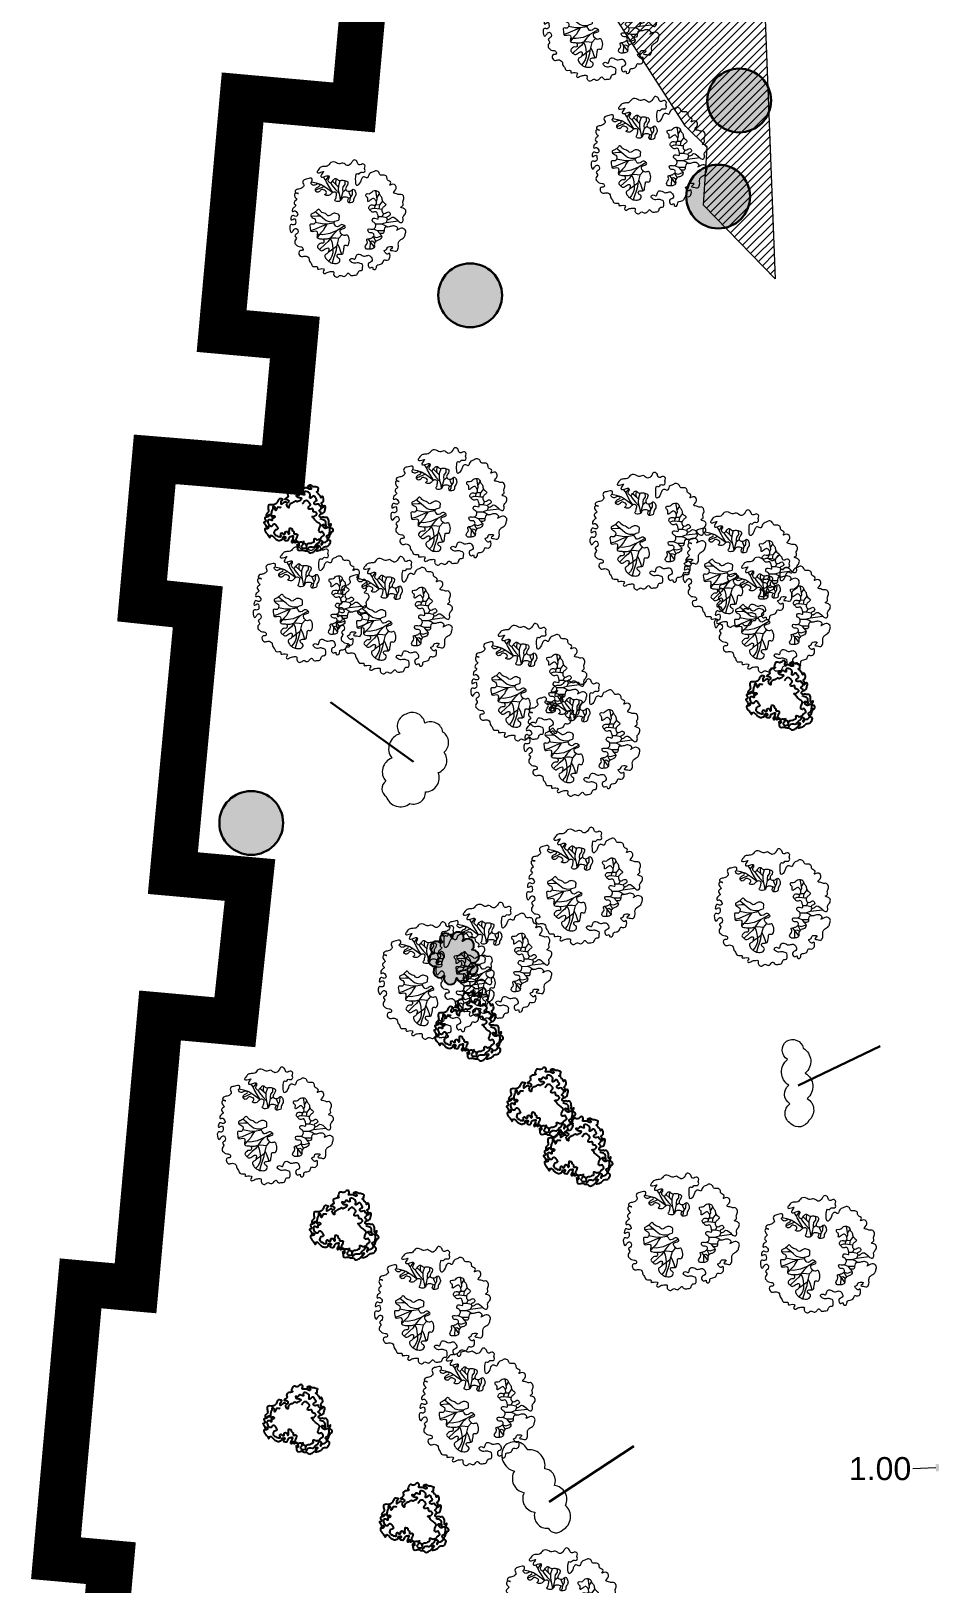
# Model space of a CAD drawing. Header units: metres. Extents: x 180 to 3220, y 13789 to 15035.
# Drawn here: x 722.79 to 742.34, y 14866.67 to 14900.43 of the extents above; entities that cross this region are included whole.
import ezdxf

# ---------------------------------------------------------------- set-up
doc = ezdxf.new("R2010")
doc.units = ezdxf.units.M
doc.header["$MEASUREMENT"] = 0
doc.linetypes.add('482 Границы районов', pattern=[5, 3, -1, 0, -1])
for name, color, linetype in [('!!!_1. Дендра_выноски_сохранить', 7, 'Continuous'), ('!!!_Условные обозначения на ЛИСТ', 7, 'Continuous'), ('0 Хранение снега', 7, 'Continuous'), ('04 Дендроплан (существующие растения)', 7, 'Continuous'), ('04 Дендроплан (удаление)', 240, 'Continuous'), ('04 План (существующие кустарники)', 7, 'Continuous'), ('50 Дендроплан (привязки)', 7, 'Continuous'), ('50 Дендроплан - Деревья вырубаемые', 7, 'Continuous')]:
    doc.layers.add(name, color=color, linetype=linetype)
doc.layers.get('50 Дендроплан - Деревья вырубаемые').off()
doc.styles.get("Standard").update_dxf_attribs({"font": 'arial.ttf'})
doc.dimstyles.get("Standard").update_dxf_attribs({"dimtxt": 0.18, "dimasz": 0.18, "dimexe": 0.18, "dimexo": 0.0625, "dimgap": 0.09, "dimtad": 0, "dimtih": 1, "dimtoh": 1, "dimdec": 4, "dimzin": 0, "dimdsep": 46, "dimtxsty": 'Standard', "dimcen": 0.09, "dimadec": 0, "dimazin": 0, "dimtfac": 1, "dimtdec": 4, "dimtofl": 0, "dimtmove": 0, "dimatfit": 3, "dimfxl": 1, "dimtolj": 1, "dimtzin": 0, "dimarcsym": 0})

# ---------------------------------------------------------------- blocks, each defined once
blk = doc.blocks.new('A$C442D7FB9')
at = {"layer": '04 Дендроплан (удаление)', "lineweight": 30}
h = blk.add_hatch(color=0, dxfattribs=at)
h.dxf.hatch_style = 1
edge = h.paths.add_edge_path()
edge.add_arc((0, 0), 0.5, 0, 360)
at = {"layer": '04 Дендроплан (удаление)', "color": 0, "lineweight": 30}
blk.add_circle((0, 0), 0.5, dxfattribs=at)
blk = doc.blocks.new('A$Cb4aaf1f0')
at = {"layer": '04 Дендроплан (удаление)'}
h = blk.add_hatch(color=0, dxfattribs=at)
h.dxf.hatch_style = 1
h.paths.add_polyline_path([(0.394, 0.178), (0.394, 0.178), (0.436, 0.242), (0.436, 0.32), (0.397, 0.387), (0.33, 0.422), (0.253, 0.414), (0.192, 0.37), (0.217, 0.426), (0.211, 0.489), (0.177, 0.539), (0.122, 0.568), (0.06, 0.568), (0.008, 0.54), (-0.026, 0.489), (-0.033, 0.426), (-0.06, 0.49), (-0.116, 0.532), (-0.185, 0.541), (-0.25, 0.515), (-0.293, 0.46), (-0.304, 0.39), (-0.279, 0.326), (-0.339, 0.363), (-0.408, 0.366), (-0.47, 0.333), (-0.508, 0.273), (-0.512, 0.204), (-0.48, 0.14), (-0.423, 0.102), (-0.496, 0.077), (-0.545, 0.018), (-0.555, -0.058), (-0.523, -0.128), (-0.46, -0.17), (-0.383, -0.173), (-0.432, -0.233), (-0.441, -0.309), (-0.41, -0.379), (-0.346, -0.421), (-0.271, -0.424), (-0.203, -0.385), (-0.213, -0.455), (-0.185, -0.52), (-0.131, -0.562), (-0.061, -0.573), (0.004, -0.548), (0.048, -0.493), (0.06, -0.425), (0.093, -0.486), (0.151, -0.524), (0.221, -0.528), (0.283, -0.497), (0.322, -0.44), (0.322, -0.358), (0.298, -0.306), (0.348, -0.343), (0.409, -0.351), (0.467, -0.33), (0.508, -0.284), (0.522, -0.223), (0.506, -0.164), (0.462, -0.119), (0.403, -0.1), (0.48, -0.084), (0.535, -0.03), (0.553, 0.044), (0.53, 0.119), (0.47, 0.168)])
at = {"layer": '04 Дендроплан (удаление)', "flags": 128}
blk.add_lwpolyline([(0.394, 0.178), (0.394, 0.178), (0.436, 0.242), (0.436, 0.32), (0.397, 0.387), (0.33, 0.422), (0.253, 0.414), (0.192, 0.37), (0.217, 0.426), (0.211, 0.489), (0.177, 0.539), (0.122, 0.568), (0.06, 0.568), (0.008, 0.54), (-0.026, 0.489), (-0.033, 0.426), (-0.06, 0.49), (-0.116, 0.532), (-0.185, 0.541), (-0.25, 0.515), (-0.293, 0.46), (-0.304, 0.39), (-0.279, 0.326), (-0.339, 0.363), (-0.408, 0.366), (-0.47, 0.333), (-0.508, 0.273), (-0.512, 0.204), (-0.48, 0.14), (-0.423, 0.102), (-0.496, 0.077), (-0.545, 0.018), (-0.555, -0.058), (-0.523, -0.128), (-0.46, -0.17), (-0.383, -0.173), (-0.432, -0.233), (-0.441, -0.309), (-0.41, -0.379), (-0.346, -0.421), (-0.271, -0.424), (-0.203, -0.385), (-0.213, -0.455), (-0.185, -0.52), (-0.131, -0.562), (-0.061, -0.573), (0.004, -0.548), (0.048, -0.493), (0.06, -0.425), (0.093, -0.486), (0.151, -0.524), (0.221, -0.528), (0.283, -0.497), (0.322, -0.44), (0.322, -0.358), (0.298, -0.306), (0.348, -0.343), (0.409, -0.351), (0.467, -0.33), (0.508, -0.284), (0.522, -0.223), (0.506, -0.164), (0.462, -0.119), (0.403, -0.1), (0.48, -0.084), (0.535, -0.03), (0.553, 0.044), (0.53, 0.119), (0.47, 0.168)], close=True, dxfattribs=at)
blk = doc.blocks.new('Лиственное дерево существующее')
at = {"color": 114, "lineweight": 0}
for p, q in [((-1.275, 1.287), (-1.119, 1.252)), ((-0.829, 1.124), (-1.138, 0.99)), ((-1.119, 1.252), (-0.938, 1.195)), ((-0.938, 1.195), (-0.761, 1.08)), ((-0.799, 1.368), (-0.859, 1.458)), ((-0.751, 1.267), (-0.799, 1.368)), ((-0.782, 1.333), (-0.669, 1.479)), ((-0.639, 1.076), (-0.751, 1.267)), ((-0.62, 1.247), (-0.563, 1.155)), ((-0.563, 1.155), (-0.46, 1.026)), ((-0.403, 1.17), (-0.548, 1.306)), ((-0.427, 1.275), (-0.411, 1.393)), ((-0.415, 1.181), (-0.427, 1.275)), ((-0.334, 1.1), (-0.403, 1.17)), ((-0.337, 1.006), (-0.332, 1.162)), ((-0.332, 1.162), (-0.28, 1.33)), ((-0.183, 1.016), (-0.173, 1.105)), ((-0.173, 1.105), (-0.103, 1.192)), ((-0.103, 1.192), (-0.105, 1.321)), ((-0.761, 1.08), (-0.541, 0.917)), ((-0.541, 0.917), (-0.639, 1.076)), ((-0.46, 1.026), (-0.309, 0.866)), ((-0.309, 0.866), (-0.337, 1.006)), ((-0.285, 0.754), (-0.309, 0.866)), ((-0.266, 0.631), (-0.285, 0.754)), ((-0.266, 0.631), (-0.221, 0.786)), ((-0.221, 0.786), (-0.18, 0.943)), ((-0.18, 0.943), (-0.183, 1.016)), ((-0.18, 0.943), (-0.086, 1.015)), ((0.011, 0.712), (0.08, 0.738)), ((0.058, 0.845), (0.018, 0.955)), ((0.027, 0.553), (0.067, 0.65)), ((0.098, 0.768), (0.058, 0.845)), ((0.067, 0.65), (0.08, 0.738)), ((0.08, 0.738), (0.145, 0.845)), ((0.145, 0.845), (0.151, 1.018)), ((1.012, 0.68), (0.961, 0.98)), ((0.98, 0.595), (1.012, 0.68)), ((1.002, 0.737), (1.083, 0.859)), ((1.191, 0.617), (1.088, 0.479)), ((-1.081, 0.093), (-1.287, 0.08)), ((-0.976, 0.096), (-1.147, 0.235)), ((-0.973, 0.093), (-1.081, 0.093)), ((-0.885, 0.021), (-0.976, 0.096)), ((-0.772, -0.073), (-0.885, 0.021)), ((0.748, 0.317), (0.854, 0.368)), ((0.854, 0.368), (1.012, 0.353)), ((0.912, 0.363), (0.952, 0.477)), ((1.088, 0.479), (0.952, 0.477)), ((1.012, 0.353), (1.103, 0.344)), ((1.044, 0.078), (1.18, 0.078)), ((1.088, 0.479), (1.064, 0.348)), ((1.103, 0.344), (1.176, 0.338)), ((1.18, 0.078), (1.236, 0.183)), ((1.18, 0.078), (1.336, 0.043)), ((-1.169, -0.374), (-1.309, -0.418)), ((-0.931, -0.27), (-1.169, -0.374)), ((-1.091, -0.147), (-1.147, -0.134)), ((-0.91, -0.179), (-1.091, -0.147)), ((-0.95, -0.489), (-1.084, -0.647)), ((-0.86, -0.395), (-0.95, -0.489)), ((-0.739, -0.188), (-0.931, -0.27)), ((-0.739, -0.188), (-0.91, -0.179)), ((-0.641, -0.519), (-0.882, -0.56)), ((-0.821, -0.312), (-0.86, -0.395)), ((-0.739, -0.188), (-0.821, -0.312)), ((-0.638, -0.11), (-0.772, -0.073)), ((-0.5, -0.151), (-0.739, -0.188)), ((-0.386, -0.406), (-0.641, -0.519)), ((-0.489, -0.116), (-0.638, -0.11)), ((-0.514, -0.534), (-0.624, -0.681)), ((-0.386, -0.406), (-0.514, -0.534)), ((-0.113, -0.252), (-0.386, -0.406)), ((0.87, -0.356), (1.013, -0.408)), ((0.953, -0.18), (1.158, -0.176)), ((1.013, -0.408), (1.247, -0.408)), ((1.013, -0.408), (1.096, -0.512)), ((1.158, -0.176), (1.317, -0.128)), ((1.158, -0.176), (1.267, -0.218)), ((1.267, -0.218), (1.367, -0.287)), ((1.317, -0.128), (1.739, -0.074)), ((1.328, -0.127), (1.373, -0.019)), ((-0.882, -0.56), (-1.076, -0.551)), ((-0.804, -0.883), (-0.997, -1.067)), ((-0.75, -0.714), (-0.864, -0.716)), ((-0.699, -0.796), (-0.804, -0.883)), ((-0.624, -0.681), (-0.75, -0.714)), ((-0.624, -0.681), (-0.699, -0.796)), ((-0.532, -1.058), (-0.629, -1.132)), ((-0.525, -0.67), (-0.624, -0.681)), ((-0.624, -0.681), (-0.572, -0.807)), ((-0.572, -0.807), (-0.55, -0.923)), ((-0.55, -0.923), (-0.535, -1.06)), ((-0.535, -1.06), (-0.535, -1.187)), ((-0.408, -0.969), (-0.532, -1.058)), ((-0.427, -0.678), (-0.525, -0.67)), ((-0.335, -0.691), (-0.427, -0.678)), ((-0.408, -0.969), (-0.422, -1.093)), ((-0.335, -0.691), (-0.408, -0.969)), ((-0.381, -0.865), (-0.316, -0.99)), ((-0.212, -0.551), (-0.335, -0.691)), ((-0.316, -0.99), (-0.275, -1.107)), ((0.682, -0.698), (0.762, -0.798)), ((0.762, -0.798), (0.755, -1.059)), ((0.762, -0.798), (0.835, -0.77)), ((0.762, -0.798), (0.907, -0.988)), ((0.835, -0.77), (0.929, -0.824)), ((0.873, -0.622), (0.961, -0.786)), ((0.873, -0.622), (0.993, -0.651)), ((0.993, -0.651), (1.163, -0.596)), ((-0.629, -1.132), (-0.696, -1.173)), ((-0.622, -1.395), (-0.691, -1.474)), ((-0.566, -1.298), (-0.622, -1.395)), ((-0.535, -1.187), (-0.566, -1.298)), ((-0.515, -1.373), (-0.564, -1.545)), ((-0.47, -1.242), (-0.515, -1.373)), ((-0.422, -1.093), (-0.47, -1.242)), ((-0.275, -1.107), (-0.238, -1.23))]:
    blk.add_line(p, q, dxfattribs=at)
for points, knots in [([(-1.863, -0.802), (-1.881, -0.757), (-1.747, -0.684), (-1.911, -0.574), (-1.692, -0.517), (-1.79, -0.294), (-1.907, -0.385), (-1.984, -0.55), (-2.059, -0.321), (-1.999, -0.175), (-1.894, -0.235), (-1.819, -0.16), (-1.828, -0.083), (-1.849, 0.055), (-2.007, -0.094), (-1.999, 0.047), (-1.938, 0.153), (-1.832, 0.046), (-1.733, 0.144), (-1.793, 0.214), (-1.838, 0.303), (-1.955, 0.22), (-1.946, 0.341), (-1.898, 0.392), (-1.788, 0.464), (-1.907, 0.519), (-1.872, 0.623), (-1.76, 0.663), (-1.864, 0.745), (-1.889, 0.84), (-1.824, 0.904), (-1.659, 0.854), (-1.891, 0.903), (-1.808, 1.034), (-1.683, 1.022), (-1.589, 1.081), (-1.522, 1.172), (-1.609, 1.251), (-1.548, 1.37), (-1.423, 1.371), (-1.266, 1.445), (-1.233, 1.311), (-1.326, 1.255), (-1.263, 1.188), (-1.194, 1.144), (-1.114, 1.199), (-1.035, 1.222), (-0.951, 1.163), (-1.052, 1.106), (-1.123, 1.075), (-1.151, 0.983), (-1.088, 0.91), (-0.99, 0.942), (-0.937, 1.041), (-0.833, 0.999), (-0.758, 0.957), (-0.756, 0.875), (-0.858, 0.837), (-0.695, 0.783), (-0.611, 0.852), (-0.527, 0.951), (-0.375, 0.902), (-0.426, 0.79), (-0.418, 0.708), (-0.488, 0.654), (-0.425, 0.592), (-0.354, 0.593), (-0.251, 0.613), (-0.225, 0.746), (-0.105, 0.754), (0.053, 0.733), (-0.044, 0.628), (0.019, 0.538), (0.099, 0.557), (0.195, 0.575), (0.173, 0.707), (0.273, 0.796), (0.262, 0.925), (0.181, 1.071), (0.093, 0.951), (-0.002, 0.952), (-0.083, 0.981), (-0.098, 1.072), (-0.033, 1.146), (0.02, 1.288), (-0.113, 1.322), (-0.213, 1.354), (-0.344, 1.304), (-0.427, 1.44), (-0.522, 1.344), (-0.56, 1.288), (-0.617, 1.228), (-0.671, 1.281), (-0.73, 1.337), (-0.664, 1.401), (-0.662, 1.525), (-0.806, 1.471), (-0.975, 1.423), (-0.933, 1.56), (-0.796, 1.69), (-0.974, 1.592), (-1.114, 1.604), (-1.027, 1.718), (-0.966, 1.811), (-0.835, 1.824), (-0.696, 1.818), (-0.625, 1.999), (-0.435, 1.978), (-0.317, 1.874), (-0.169, 1.993), (-0.037, 1.791), (0.118, 1.927), (0.171, 2.072), (0.331, 2.017), (0.32, 1.881), (0.433, 1.862), (0.5, 1.939), (0.63, 1.849), (0.551, 1.757), (0.61, 1.682), (0.54, 1.583), (0.423, 1.658), (0.38, 1.528), (0.285, 1.601), (0.255, 1.442), (0.259, 1.344), (0.267, 1.066), (0.442, 1.277), (0.452, 1.397), (0.554, 1.491), (0.691, 1.367), (0.706, 1.583), (0.847, 1.604), (0.949, 1.69), (1.08, 1.634), (1.107, 1.482), (1.251, 1.539), (1.364, 1.464), (1.332, 1.318), (1.543, 1.296), (1.4, 1.122), (1.6, 1.263), (1.746, 1.049), (1.497, 0.884), (1.694, 0.879), (1.77, 0.828), (1.885, 0.882), (1.984, 0.691), (1.87, 0.579), (1.951, 0.461), (1.781, 0.392), (1.935, 0.365), (2.026, 0.299), (1.993, 0.151), (1.874, 0.063), (1.942, -0.057), (1.852, -0.164), (1.705, -0.058), (1.57, 0.123), (1.46, -0.006), (1.368, -0.037), (1.309, 0.063), (1.418, 0.081), (1.488, 0.156), (1.387, 0.288), (1.293, 0.151), (1.168, 0.211), (1.158, 0.338), (1.232, 0.414), (1.37, 0.508), (1.152, 0.589), (1.19, 0.754), (1.08, 0.827), (1.07, 0.942), (0.965, 0.989), (0.834, 0.976), (0.764, 0.841), (0.611, 0.902), (0.608, 0.768), (0.711, 0.734), (0.641, 0.537), (0.789, 0.661), (0.881, 0.732), (0.967, 0.639), (0.997, 0.553), (0.953, 0.449), (0.855, 0.484), (0.758, 0.479), (0.688, 0.371), (0.775, 0.293), (0.847, 0.19), (0.983, 0.282), (1.029, 0.149), (1.046, 0.081), (1.054, -0.055), (0.876, 0.088), (0.805, -0.111), (0.954, -0.136), (0.971, -0.254), (0.916, -0.36), (0.806, -0.365), (0.663, -0.342), (0.715, -0.526), (0.851, -0.462), (0.924, -0.585), (0.833, -0.657), (0.756, -0.694), (0.608, -0.696), (0.717, -0.859), (0.553, -0.942), (0.629, -1.071), (0.741, -1.059), (0.834, -1.056), (0.93, -0.996), (0.884, -0.867), (0.981, -0.75), (1.119, -0.739), (1.208, -0.591), (1.044, -0.489), (1.259, -0.545), (1.236, -0.392), (1.278, -0.271), (1.407, -0.301), (1.52, -0.244), (1.647, -0.243), (1.757, -0.342), (1.628, -0.447), (1.834, -0.304), (1.938, -0.341), (2.024, -0.427), (1.983, -0.534), (1.959, -0.679), (1.81, -0.72), (1.719, -0.862), (1.775, -0.997), (1.685, -1.157), (1.583, -1.102), (1.385, -1.113), (1.618, -0.979), (1.443, -0.96), (1.345, -0.98), (1.358, -1.093), (1.215, -1.09), (1.3, -1.192), (1.368, -1.263), (1.45, -1.161), (1.466, -1.327), (1.427, -1.431), (1.321, -1.45), (1.23, -1.407), (1.216, -1.557), (1.107, -1.596), (0.975, -1.601), (0.989, -1.703), (0.947, -1.778), (0.841, -1.769), (0.866, -1.645), (0.75, -1.749), (0.684, -1.637), (0.696, -1.538), (0.781, -1.521), (0.846, -1.457), (0.816, -1.355), (0.745, -1.251), (0.631, -1.287), (0.523, -1.314), (0.445, -1.241), (0.335, -1.218), (0.262, -1.295), (0.252, -1.455), (0.133, -1.345), (0.026, -1.44), (0.118, -1.522), (0.208, -1.565), (0.318, -1.52), (0.405, -1.554), (0.514, -1.588), (0.498, -1.691), (0.507, -1.814), (0.369, -1.786), (0.336, -1.883), (0.301, -1.974), (0.195, -1.957), (0.081, -2.01), (0.01, -1.844), (-0.069, -1.968), (-0.163, -2.035), (-0.279, -1.927), (-0.37, -2.065), (-0.477, -2.008), (-0.522, -1.934), (-0.473, -1.822), (-0.649, -1.838), (-0.74, -1.86), (-0.831, -1.93), (-0.905, -1.848), (-0.791, -1.771), (-0.94, -1.709), (-1.095, -1.791), (-1.036, -1.621), (-1.266, -1.715), (-1.272, -1.547), (-1.369, -1.482), (-1.348, -1.343), (-1.503, -1.274), (-1.621, -1.34), (-1.705, -1.268), (-1.734, -1.19), (-1.693, -1.089), (-1.578, -1.13), (-1.56, -1.01), (-1.655, -0.965), (-1.758, -0.976), (-1.811, -0.902), (-1.875, -0.857), (-1.857, -0.816), (-1.863, -0.802)], [0, 0, 0, 0, 0.144623, 0.231167, 0.368861, 0.533358, 0.626687, 0.740408, 0.935226, 1.031861, 1.128241, 1.198256, 1.294402, 1.368689, 1.507955, 1.574673, 1.679777, 1.79119, 1.883627, 1.959993, 2.039207, 2.131319, 2.201489, 2.277769, 2.379891, 2.45347, 2.54984, 2.629417, 2.713756, 2.836131, 2.877797, 2.974434, 3.098533, 3.174839, 3.310795, 3.448506, 3.489216, 3.62255, 3.689433, 3.833718, 3.988827, 4.05943, 4.152735, 4.217846, 4.281087, 4.383199, 4.466591, 4.525335, 4.60464, 4.706041, 4.777196, 4.850967, 4.941557, 5.035937, 5.13954, 5.219117, 5.28068, 5.339424, 5.435055, 5.564599, 5.681514, 5.792988, 5.892227, 5.976975, 6.036908, 6.095646, 6.173749, 6.252212, 6.380922, 6.484525, 6.602635, 6.692872, 6.777965, 6.844717, 6.928444, 7.02051, 7.167213, 7.282, 7.407383, 7.507264, 7.609206, 7.678412, 7.741177, 7.842553, 7.980652, 8.063007, 8.187574, 8.307662, 8.420868, 8.524456, 8.606097, 8.65359, 8.733663, 8.78115, 8.875736, 8.947733, 9.070923, 9.223371, 9.297752, 9.425798, 9.577891, 9.656402, 9.742281, 9.880076, 10.010368, 10.101704, 10.271449, 10.469408, 10.556507, 10.704089, 10.878467, 11.055291, 11.171089, 11.284149, 11.417731, 11.482645, 11.567427, 11.68373, 11.77169, 11.843492, 11.921933, 12.039354, 12.124248, 12.185085, 12.279334, 12.442083, 12.611011, 12.797738, 12.921046, 13.015017, 13.129765, 13.27535, 13.406716, 13.521304, 13.644281, 13.753137, 13.886642, 13.991763, 14.093139, 14.248215, 14.338926, 14.451134, 14.636917, 14.813923, 14.953979, 15.006047, 15.083831, 15.270441, 15.402543, 15.48891, 15.598301, 15.682028, 15.794092, 15.927518, 16.058446, 16.173604, 16.260996, 16.378012, 16.633999, 16.747204, 16.817387, 16.885538, 16.980265, 17.054418, 17.157369, 17.299589, 17.380857, 17.502298, 17.608515, 17.708493, 17.875073, 18.018008, 18.132164, 18.220812, 18.330672, 18.42764, 18.594846, 18.685597, 18.781631, 18.83834, 18.974753, 19.095535, 19.196942, 19.302834, 19.396624, 19.471771, 19.573189, 19.64865, 19.757506, 19.853667, 19.959896, 20.083661, 20.173311, 20.285247, 20.335982, 20.497146, 20.604648, 20.73546, 20.822811, 20.919446, 21.052361, 21.138111, 21.251311, 21.378508, 21.468801, 21.559641, 21.663684, 21.760796, 21.866457, 22.044178, 22.114637, 22.23047, 22.341438, 22.400666, 22.529106, 22.668332, 22.783263, 22.938439, 23.01956, 23.126312, 23.267144, 23.355432, 23.45979, 23.589203, 23.728577, 23.835857, 23.898351, 24.043906, 24.189962, 24.256212, 24.371649, 24.490581, 24.67199, 24.766696, 24.956099, 25.083087, 25.169948, 25.292933, 25.419422, 25.526836, 25.615518, 25.691414, 25.778638, 25.869312, 25.961297, 26.024928, 26.121298, 26.263466, 26.360434, 26.407027, 26.517617, 26.650303, 26.74818, 26.826653, 26.905094, 26.978885, 27.046871, 27.126191, 27.241376, 27.314599, 27.389769, 27.472839, 27.551312, 27.683547, 27.788448, 27.871841, 27.999501, 28.077604, 28.175679, 28.291585, 28.394565, 28.492933, 28.567087, 28.697918, 28.77954, 28.894137, 28.975271, 29.07451, 29.169691, 29.264917, 29.370694, 29.435998, 29.525045, 29.645134, 29.756428, 29.862319, 29.956635, 30.074745, 30.200153, 30.306664, 30.366297, 30.449133, 30.570729, 30.713328, 30.79014, 30.852634, 30.945669, 31.037541, 31.189615, 31.243213, 31.410359, 31.536232, 31.621622, 31.733558, 31.886269, 32.00739, 32.09115, 32.172123, 32.250875, 32.347965, 32.418568, 32.512539, 32.612542, 32.705135, 32.769699, 32.813194, 32.813194, 32.813194, 32.813194]), ([(-0.602, -1.531), (-0.637, -1.511), (-0.708, -1.467), (-0.788, -1.386), (-0.835, -1.244), (-0.712, -1.219), (-0.678, -1.13), (-0.654, -0.981), (-0.819, -1.048), (-0.915, -1.145), (-1.007, -1.056), (-1.104, -0.978), (-1.018, -0.888), (-0.949, -0.836), (-0.841, -0.875), (-0.83, -0.671), (-0.981, -0.711), (-1.12, -0.654), (-1.057, -0.535), (-1.096, -0.37), (-1.312, -0.5), (-1.319, -0.325), (-1.366, -0.145), (-1.189, -0.222), (-1.133, -0.117), (-1.133, 0.017), (-1.282, 0.029), (-1.313, 0.162), (-1.188, 0.195), (-1.12, 0.258), (-1.017, 0.368), (-0.96, 0.246), (-0.88, 0.2), (-0.773, 0.186), (-0.694, 0.064), (-0.588, 0.147), (-0.489, 0.209), (-0.378, 0.177), (-0.291, 0.112), (-0.324, 0.045), (-0.292, -0.066), (-0.449, -0.048), (-0.518, -0.154), (-0.453, -0.207), (-0.425, -0.292), (-0.309, -0.266), (-0.239, -0.183), (-0.144, -0.218), (-0.058, -0.305), (-0.195, -0.348), (-0.301, -0.387), (-0.272, -0.491), (-0.218, -0.55), (-0.136, -0.606), (-0.023, -0.531), (0.024, -0.659), (0.046, -0.756), (0.034, -0.851), (-0.017, -0.955), (-0.152, -0.883), (-0.141, -1.045), (-0.171, -1.124), (-0.178, -1.235), (-0.287, -1.228), (-0.413, -1.238), (-0.379, -1.369), (-0.286, -1.387), (-0.29, -1.469), (-0.332, -1.538), (-0.429, -1.563), (-0.519, -1.55), (-0.579, -1.545), (-0.602, -1.531)], [0, 0, 0, 0, 0.119147, 0.244704, 0.355195, 0.456841, 0.525213, 0.64652, 0.761794, 0.906015, 0.999107, 1.102214, 1.21292, 1.287506, 1.35766, 1.479239, 1.62773, 1.713089, 1.858081, 1.936445, 2.136108, 2.227757, 2.383509, 2.506371, 2.592801, 2.687321, 2.856666, 2.919037, 3.017629, 3.155387, 3.246677, 3.353704, 3.442539, 3.52579, 3.669986, 3.756325, 3.869148, 4.011227, 4.081037, 4.138722, 4.206699, 4.365743, 4.440415, 4.505889, 4.585073, 4.671725, 4.788569, 4.878809, 4.948708, 5.073582, 5.166391, 5.253695, 5.327262, 5.415765, 5.519566, 5.621336, 5.725491, 5.831081, 5.911981, 6.005594, 6.125346, 6.227321, 6.306075, 6.391977, 6.508685, 6.596002, 6.686109, 6.737432, 6.809051, 6.915906, 7.005912, 7.085383, 7.085383, 7.085383, 7.085383])]:
    blk.add_open_spline(points, degree=3, knots=knots, dxfattribs=at)
blk = doc.blocks.new('A$Cd2c5afdf')
at = {"layer": '04 Дендроплан (существующие растения)', "color": 114}
for points, start_tangent, end_tangent in [([(-0.616, -0.319), (-0.631, -0.351), (-0.647, -0.371), (-0.678, -0.324), (-0.711, -0.286), (-0.748, -0.232), (-0.749, -0.185), (-0.699, -0.182), (-0.674, -0.152), (-0.683, -0.126), (-0.726, -0.143), (-0.733, -0.108), (-0.773, -0.048), (-0.739, -0.035), (-0.734, 0.003), (-0.754, 0.051), (-0.711, 0.067), (-0.641, 0.116), (-0.637, 0.123), (-0.647, 0.125), (-0.693, 0.092), (-0.724, 0.103), (-0.723, 0.125), (-0.674, 0.187), (-0.682, 0.267), (-0.669, 0.327), (-0.625, 0.338), (-0.557, 0.337), (-0.499, 0.37), (-0.462, 0.436), (-0.436, 0.469), (-0.393, 0.466), (-0.361, 0.454), (-0.388, 0.422), (-0.397, 0.373), (-0.395, 0.349), (-0.358, 0.374), (-0.283, 0.388), (-0.275, 0.379), (-0.241, 0.387), (-0.232, 0.414), (-0.249, 0.449), (-0.314, 0.462), (-0.279, 0.491), (-0.246, 0.532), (-0.259, 0.567), (-0.241, 0.607), (-0.204, 0.627), (-0.145, 0.637), (-0.127, 0.652), (-0.15, 0.659), (-0.144, 0.707), (-0.122, 0.756), (-0.079, 0.764), (-0.029, 0.752), (0.017, 0.782), (0.04, 0.797), (0.071, 0.797), (0.085, 0.782), (0.088, 0.741), (0.078, 0.706), (0.117, 0.702), (0.187, 0.696), (0.247, 0.676), (0.261, 0.687), (0.254, 0.705), (0.231, 0.731), (0.185, 0.746), (0.2, 0.753), (0.245, 0.763), (0.298, 0.731), (0.338, 0.732), (0.378, 0.718), (0.419, 0.699), (0.405, 0.67), (0.402, 0.63), (0.369, 0.618), (0.394, 0.599), (0.433, 0.551), (0.457, 0.527), (0.47, 0.492), (0.479, 0.503), (0.495, 0.527), (0.516, 0.495), (0.526, 0.442), (0.51, 0.403), (0.489, 0.385), (0.484, 0.362), (0.506, 0.32), (0.503, 0.272), (0.546, 0.316), (0.57, 0.293), (0.562, 0.249), (0.547, 0.186), (0.513, 0.155), (0.469, 0.14), (0.443, 0.114), (0.44, 0.081), (0.469, 0.065), (0.521, 0.07), (0.557, 0.06), (0.594, 0.063), (0.635, 0.014), (0.639, -0.025), (0.639, -0.073), (0.643, -0.106), (0.694, -0.081), (0.684, -0.116), (0.672, -0.148), (0.709, -0.174), (0.731, -0.205), (0.726, -0.24), (0.696, -0.253), (0.683, -0.291), (0.662, -0.302), (0.662, -0.331), (0.642, -0.374), (0.636, -0.424), (0.673, -0.449), (0.674, -0.485), (0.653, -0.525), (0.627, -0.556), (0.545, -0.575), (0.506, -0.61), (0.443, -0.646), (0.41, -0.655), (0.371, -0.662), (0.372, -0.602), (0.374, -0.571), (0.421, -0.571), (0.413, -0.589), (0.366, -0.633), (0.315, -0.678), (0.277, -0.7), (0.225, -0.707), (0.203, -0.688), (0.17, -0.666), (0.122, -0.665), (0.069, -0.647), (0.036, -0.652), (-0.02, -0.652), (-0.04, -0.631), (-0.044, -0.593), (-0.049, -0.527), (-0.013, -0.562), (-0.022, -0.494), (-0.041, -0.467), (-0.08, -0.476), (-0.103, -0.482), (-0.116, -0.434), (-0.137, -0.473), (-0.166, -0.481), (-0.174, -0.461), (-0.151, -0.423), (-0.142, -0.381), (-0.135, -0.34), (-0.169, -0.346), (-0.197, -0.355), (-0.23, -0.39), (-0.237, -0.423), (-0.263, -0.441), (-0.303, -0.435), (-0.325, -0.43), (-0.332, -0.409), (-0.319, -0.401), (-0.302, -0.382), (-0.305, -0.358), (-0.33, -0.361), (-0.357, -0.365), (-0.364, -0.397), (-0.375, -0.417), (-0.397, -0.424), (-0.431, -0.436), (-0.466, -0.43), (-0.497, -0.416), (-0.526, -0.398), (-0.547, -0.376), (-0.582, -0.341), (-0.616, -0.319)], (-0.978083, 0.208214), (-0.978083, 0.208214)), ([(0.466, 0.153), (0.468, 0.175), (0.428, 0.204), (0.455, 0.234), (0.473, 0.258), (0.476, 0.296), (0.444, 0.315), (0.433, 0.347), (0.385, 0.348), (0.343, 0.344), (0.323, 0.367), (0.331, 0.398), (0.382, 0.441), (0.363, 0.472), (0.331, 0.521), (0.302, 0.528), (0.258, 0.491), (0.228, 0.488), (0.229, 0.51), (0.23, 0.576), (0.198, 0.611), (0.147, 0.629), (0.115, 0.623), (0.102, 0.601), (0.108, 0.556), (0.07, 0.562), (0.037, 0.581), (0.013, 0.573), (-0.014, 0.539), (-0.069, 0.542), (-0.062, 0.521), (-0.016, 0.496), (0.047, 0.48), (0.022, 0.436), (-0.016, 0.417), (-0.047, 0.403), (-0.075, 0.419), (-0.11, 0.402), (-0.142, 0.384), (-0.167, 0.376), (-0.207, 0.352), (-0.226, 0.32), (-0.233, 0.274), (-0.261, 0.291), (-0.273, 0.329), (-0.279, 0.356)], (0.359015, 0.933332), (0.017504, 0.999847)), ([(0.087, -0.446), (0.102, -0.5), (0.135, -0.513), (0.146, -0.55), (0.153, -0.576), (0.171, -0.521), (0.207, -0.5), (0.261, -0.495), (0.297, -0.472), (0.318, -0.467), (0.324, -0.4), (0.358, -0.405), (0.39, -0.421), (0.425, -0.411), (0.455, -0.405), (0.489, -0.357), (0.533, -0.333), (0.535, -0.296), (0.52, -0.27), (0.497, -0.245), (0.461, -0.262), (0.428, -0.247), (0.428, -0.198), (0.452, -0.137), (0.461, -0.11), (0.444, -0.079), (0.412, -0.052), (0.339, 0.008), (0.316, 0.039), (0.281, 0.081), (0.323, 0.085), (0.358, 0.111), (0.38, 0.135), (0.341, 0.179), (0.31, 0.187), (0.285, 0.255), (0.235, 0.244), (0.199, 0.253), (0.208, 0.304), (0.238, 0.345), (0.206, 0.393), (0.151, 0.429), (0.113, 0.417), (0.081, 0.378), (0.061, 0.356)], (0.290361, -0.956917), (-0.678805, -0.734319)), ([(-0.398, 0.275), (-0.442, 0.282), (-0.477, 0.281), (-0.491, 0.258), (-0.515, 0.212), (-0.524, 0.249), (-0.541, 0.29), (-0.561, 0.302), (-0.577, 0.295), (-0.579, 0.253), (-0.594, 0.225), (-0.605, 0.189), (-0.611, 0.152), (-0.615, 0.114), (-0.615, 0.091), (-0.591, 0.096), (-0.554, 0.1), (-0.531, 0.087), (-0.542, 0.062), (-0.559, 0.047), (-0.593, 0.044), (-0.59, 0.014), (-0.591, -0.007), (-0.62, 0.004), (-0.647, 0.014), (-0.678, 0.007), (-0.687, -0.018), (-0.678, -0.067), (-0.653, -0.102), (-0.63, -0.122), (-0.61, -0.125), (-0.584, -0.115), (-0.562, -0.085), (-0.539, -0.078), (-0.514, -0.101), (-0.492, -0.132), (-0.478, -0.159), (-0.468, -0.176), (-0.474, -0.192), (-0.497, -0.204), (-0.537, -0.218), (-0.549, -0.25), (-0.55, -0.289), (-0.531, -0.31), (-0.519, -0.326), (-0.493, -0.327), (-0.468, -0.353), (-0.441, -0.351), (-0.427, -0.358), (-0.403, -0.348), (-0.402, -0.325), (-0.406, -0.304), (-0.397, -0.281), (-0.379, -0.275), (-0.359, -0.294), (-0.339, -0.31), (-0.315, -0.301), (-0.309, -0.282), (-0.314, -0.259), (-0.287, -0.242), (-0.257, -0.255), (-0.247, -0.279), (-0.237, -0.297), (-0.217, -0.287), (-0.221, -0.256), (-0.217, -0.211), (-0.208, -0.171), (-0.184, -0.172), (-0.159, -0.188), (-0.156, -0.219), (-0.132, -0.237), (-0.12, -0.25), (-0.119, -0.288), (-0.1, -0.298), (-0.071, -0.294), (-0.044, -0.307), (-0.045, -0.326), (-0.053, -0.358), (-0.076, -0.407), (-0.078, -0.437), (-0.061, -0.452), (-0.039, -0.456), (-0.016, -0.476), (0.006, -0.473), (0.045, -0.467), (0.068, -0.486), (0.073, -0.515), (0.055, -0.544), (0.041, -0.572), (0.051, -0.59), (0.071, -0.602), (0.119, -0.608), (0.159, -0.608), (0.164, -0.633), (0.182, -0.615), (0.21, -0.584), (0.269, -0.576), (0.318, -0.578), (0.342, -0.556), (0.375, -0.518), (0.417, -0.492), (0.434, -0.468), (0.451, -0.439), (0.474, -0.436), (0.496, -0.455), (0.498, -0.48), (0.473, -0.518), (0.483, -0.536), (0.499, -0.502), (0.551, -0.477), (0.601, -0.446), (0.619, -0.422), (0.609, -0.39), (0.59, -0.35), (0.616, -0.325), (0.642, -0.317), (0.653, -0.288), (0.66, -0.252), (0.665, -0.199), (0.655, -0.17), (0.626, -0.152), (0.597, -0.168), (0.564, -0.174), (0.537, -0.162), (0.511, -0.127), (0.505, -0.096), (0.53, -0.091), (0.55, -0.109), (0.582, -0.13), (0.578, -0.083), (0.575, -0.037), (0.552, -0.006), (0.515, 0.01), (0.47, 0.024), (0.453, 0.031)], (-0.900669, 0.434505), (-0.965091, 0.261915))]:
    blk.add_spline(points, degree=3, dxfattribs=dict(at, start_tangent=start_tangent, end_tangent=end_tangent))
blk = doc.blocks.new('*D161')
at = {"layer": '50 Дендроплан (привязки)', "color": 0, "lineweight": 0, "ltscale": 4}
for p, q in [((742.471, 14869.195), (741.971, 14869.172)), ((742.973, 14869.155), (742.979, 14869.037)), ((743.969, 14869.2), (743.974, 14869.083)), ((744.466, 14869.285), (744.965, 14869.308))]:
    blk.add_line(p, q, dxfattribs=at)
at = {"layer": '50 Дендроплан (привязки)', "color": 0, "lineweight": 5, "ltscale": 4}
for points in [[(742.467, 14869.278), (742.475, 14869.111), (742.97, 14869.217)], [(744.462, 14869.369), (744.47, 14869.202), (743.966, 14869.263)]]:
    blk.add_solid(points, dxfattribs=at)
at = {"layer": '50 Дендроплан (привязки)', "color": 0, "ltscale": 4, "insert": (741.256, 14869.172), "char_height": 0.5, "attachment_point": 5}
blk.add_mtext('\\A1;1.00', dxfattribs=at)

msp = doc.modelspace()

# ---------------------------------------------------------------- hatches: boundary and pattern name
at = {"layer": '0 Хранение снега', "lineweight": 5}
h = msp.add_hatch(dxfattribs=at)
h.set_pattern_fill('ANSI31', color=1)
edge = h.paths.add_edge_path()
edge.add_line((730.462, 14919.839), (730.275, 14920.315))
edge.add_line((730.275, 14920.315), (736.688, 14921.355))
edge.add_arc((737.105, 14920.333), 1.104, 38.2217, 112.1955, ccw=False)
edge.add_line((737.972, 14921.016), (738.976, 14895.048))
edge.add_line((738.976, 14895.048), (737.418, 14896.647))
edge.add_line((737.418, 14896.647), (737.495, 14897.902))
edge.add_line((737.495, 14897.902), (737.021, 14898.367))
edge.add_line((737.021, 14898.367), (735.339, 14900.978))
edge.add_line((735.339, 14900.978), (735.339, 14902.406))
edge.add_line((735.339, 14902.406), (736.576, 14905.502))
edge.add_line((736.576, 14905.502), (736.217, 14908.333))
edge.add_line((736.217, 14908.333), (737.809, 14912.303))
edge.add_line((737.809, 14912.303), (737.797, 14912.612))
edge.add_line((737.797, 14912.612), (735.365, 14916.997))
edge.add_line((735.365, 14916.997), (731.413, 14917.417))
edge.add_line((731.413, 14917.417), (730.462, 14919.839))

# ---------------------------------------------------------------- linework, layer by layer
at = {"layer": '!!!_1. Дендра_выноски_сохранить', "lineweight": 30}
for points in [[(731.105, 14884.546), (729.302, 14885.84)], [(741.26, 14878.358), (739.477, 14877.504)], [(735.897, 14869.663), (734.061, 14868.453)]]:
    msp.add_lwpolyline(points, dxfattribs=at)
at = {"layer": '!!!_Условные обозначения на ЛИСТ', "color": 5, "linetype": '482 Границы районов', "lineweight": 20, "const_width": 1}
msp.add_lwpolyline([(730.086, 14901.823), (729.811, 14898.773), (727.389, 14898.991), (726.932, 14893.911), (728.525, 14893.768), (728.265, 14890.88), (726.672, 14891.023), (725.477, 14891.121), (725.201, 14888.043), (726.414, 14887.914), (725.871, 14882.124), (727.549, 14881.973), (727.22, 14878.881), (725.593, 14879.028), (725.059, 14873.095), (723.864, 14873.203), (723.328, 14867.226), (724.522, 14867.119), (724.037, 14861.727)], dxfattribs=at)
at = {"layer": '0 Хранение снега', "color": 1, "lineweight": 5, "true_color": 0xf11009}
msp.add_lwpolyline([(730.462, 14919.839), (730.275, 14920.315), (736.688, 14921.355, -0.334468), (737.972, 14921.016), (738.976, 14895.048), (737.418, 14896.647), (737.495, 14897.902), (737.021, 14898.367), (735.339, 14900.978), (735.339, 14902.406), (736.576, 14905.502), (736.217, 14908.333), (737.809, 14912.303), (737.797, 14912.612), (735.365, 14916.997), (731.413, 14917.417)], format="xyb", close=True, dxfattribs=at)
at = {"layer": '04 План (существующие кустарники)', "color": 65, "lineweight": 0, "extrusion": (0, 0, -1)}
for points in [[(-730.949, 14885.582, -0.520567), (-730.808, 14885.153, -0.520567), (-730.633, 14884.622, -0.520567), (-730.502, 14884.122, -0.520567), (-730.51, 14883.788, -0.520567), (-731.028, 14883.639, -0.520567), (-731.369, 14883.891, -0.520567), (-731.645, 14884.309, -0.520567), (-731.77, 14884.753, -0.520567), (-731.745, 14885.19, -0.520567), (-731.355, 14885.382, -0.520567), (-730.949, 14885.582, -0.520567)], [(-733.087, 14869.666, -0.520567), (-733.301, 14869.121, -0.520567), (-733.512, 14868.651, -0.520567), (-733.744, 14868.228, -0.520567), (-734.039, 14867.878, -0.520567), (-734.354, 14867.843, -0.520567), (-734.413, 14868.374, -0.520567), (-734.171, 14868.807, -0.520567), (-733.96, 14869.169, -0.520567), (-733.592, 14869.581, -0.520567), (-733.087, 14869.666, -0.520567)]]:
    msp.add_lwpolyline(points, format="xyb", dxfattribs=at)
at = {"layer": '04 План (существующие кустарники)', "color": 65, "lineweight": 0}
msp.add_lwpolyline([(739.317, 14876.672, -0.520567), (739.293, 14877.11, -0.520567), (739.272, 14877.514, -0.520567), (739.242, 14878.069, -0.520567), (739.223, 14878.468, -0.520567), (739.585, 14878.318, -0.520567), (739.627, 14877.775, -0.520567), (739.67, 14877.222, -0.520567), (739.707, 14876.747, -0.520567), (739.317, 14876.672, -0.520567)], format="xyb", dxfattribs=at)

# ---------------------------------------------------------------- block references
at = {"layer": '04 Дендроплан (существующие растения)', "lineweight": 0, "xscale": 0.6250000000001705, "yscale": 0.6250000000001705, "zscale": 0.6250000000001705}
for p in [(735.197, 14900.619), (736.241, 14897.732), (729.686, 14896.353), (731.883, 14890.093), (736.215, 14889.557), (738.246, 14888.742), (728.886, 14887.978), (738.921, 14887.757), (730.698, 14887.729), (733.623, 14886.272), (734.778, 14885.066), (734.835, 14881.841), (738.921, 14881.373), (732.862, 14880.208), (731.61, 14879.784), (728.109, 14876.626), (736.941, 14874.32), (739.924, 14873.833), (731.526, 14872.725), (732.497, 14870.515), (734.303, 14866.171)]:
    msp.add_blockref('Лиственное дерево существующее', p, dxfattribs=at)
at = {"layer": '04 Дендроплан (удаление)', "color": 0}
msp.add_blockref('A$Cb4aaf1f0', (731.982, 14880.274), dxfattribs=at)
at = {"layer": '04 План (существующие кустарники)', "lineweight": 0}
for p in [(728.624, 14889.795), (739.107, 14885.946), (732.325, 14878.749), (733.901, 14877.1), (734.708, 14876.028), (729.617, 14874.424), (728.605, 14870.2), (731.139, 14868.062)]:
    msp.add_blockref('A$Cd2c5afdf', p, dxfattribs=at)
at = {"layer": '50 Дендроплан - Деревья вырубаемые', "color": 0, "xscale": 1.387412866280584, "yscale": 1.387412866280584, "zscale": 1.387412866280584}
for p in [(738.192, 14898.924), (737.735, 14896.835), (732.339, 14894.689), (727.576, 14883.215)]:
    msp.add_blockref('A$C442D7FB9', p, dxfattribs=at)

# ---------------------------------------------------------------- dimensions: what is measured, and where the dimension line sits
at = {"layer": '50 Дендроплан (привязки)', "ltscale": 4}
dim = msp.add_aligned_dim(p1=(743.966, 14869.263), p2=(742.97, 14869.217), distance=0, dimstyle='Standard', override={"dimtxt": 0.5, "dimasz": 0.5, "dimdec": 2, "dimlwd": 0, "dimlwe": 0}, dxfattribs=at)
dim.commit()
dim.dimension.update_dxf_attribs({"geometry": '*D161', "text_midpoint": (741.256, 14869.172)})

doc.saveas('drawing.dxf')
